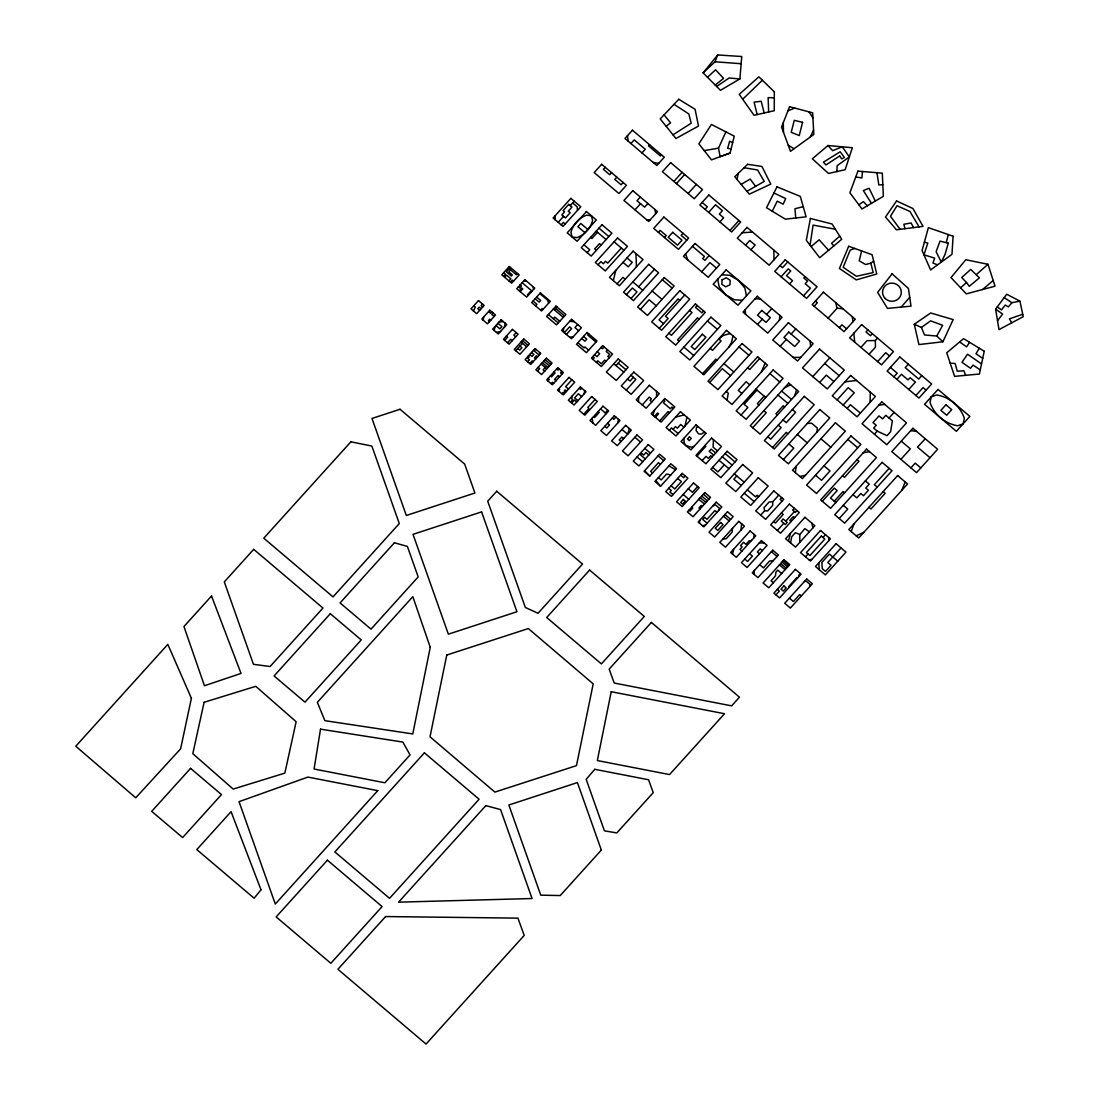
<?xml version="1.0" encoding="UTF-8"?>
<svg xmlns="http://www.w3.org/2000/svg" width="1099" height="1099" viewBox="0 0 1099 1099"><rect width="100%" height="100%" fill="white"/><g stroke="black" fill="none" stroke-linecap="round" stroke-linejoin="round"><path stroke-width="1.5" d="M778.779 495.099L772.748 501.79L772.666 505.416L767.597 511.021L764.698 510.692L760.687 515.129M870.092 402.344L870.298 392.151M713.443 439.682L713.059 447.128L717.51 450.892M836.834 171.581L837.163 165.661L849.335 156.91L842.287 146.826L832.602 150.673L827.973 145.549L812.326 158.778L828.495 173.463L845.172 169.713L852.343 147.719L827.973 145.549M563.389 331.912L563.663 328.01M732.484 528.358L732.195 532.136L726.26 538.702L722.799 539.073M699.459 523.151L699.678 520.418M483.354 320.317L483.629 317.034M862.468 171.513L861.932 177.928L855.736 177.021M739.888 78.908L741.756 56.516L717.702 54.95L703.113 72.85L720.436 90.324L739.888 78.908L729.063 78.002L716.644 86.491M638.382 401.63L638.807 396.959M741.056 529.924L741.619 523.783M686.957 417.222L684.938 426.11M753.818 537.933L754.189 534.444M779.356 320.235L779.892 315.468M584.27 393.703L584.641 390.626M810.059 245.187L813.095 225.103L835.377 229.238M795.278 472.57L796.322 466.003M753.832 574.145L754.45 570.422M727.057 400.242L728.294 393.208L726.233 391.464M790.552 542.906L791.665 536.807L795.388 532.617L799.77 534.622L799.811 542.356M737.031 179.467L738.185 173.436M572.277 395.915L571.7 398.896L572.661 399.693L570.518 402.069M732.58 554.171L733.596 549.239M732.992 335.882L731.494 342.545L728.733 347.215M494.179 330.469L495.127 326.417M613.338 280.643L615.77 270.354M861.643 250.943L859.226 260.82L865.627 264.543L870.82 263.128L873.664 261.136M504.317 327.323L505.293 323.326M788.464 541.134L790.387 533.427M946.253 242.659L948.313 234.568M617.597 423.197L618.586 419.433M539.856 352.642L539.183 355.101L533.523 350.293L536.161 349.496M718.581 510.554L719.254 508.109L715.6 505.004L712.921 505.76M496.583 324.823L496.295 325.799L499.935 328.876L501.955 326.65L497.971 323.271M794.701 395.901L796.555 389.802M629.452 428.637L627.611 434.229L621.952 429.434M652.902 415.161L654.716 409.776M851.217 531.586L854.019 523.838M703.113 72.85L715.023 61.778L717.702 54.95M901.853 490.264L905.178 481.939M761.483 371.819L765.11 363.123M730.121 152.967L711.506 159.877L698.882 143.832L711.438 124.448L734.242 136.166L730.079 153.118L720.12 156.676L718.512 148.145L725.889 131.88M942.915 341.775L953.149 319.603L930.702 312.981L914.258 324.274L918.929 344.564L942.915 341.775L936.76 336.019L924.547 334.989L921.415 327.447L914.258 324.274M810.306 136.99L813.562 130.025M772.281 211.242L777.227 201.158L783.12 204.18L785.689 198.576L773.902 192.984M936.76 336.019L942.64 325.277L930.578 320.839L921.415 327.447M979.25 348.204L975.994 353.809L982.74 358.343M969.565 342.311L966.625 346.858L959.633 341.968M995.612 309.135L1006.698 294.244L1019.927 301.153L1023.224 316.677L998.991 329.631L995.612 309.135L1002.59 314.026L997.521 320.729M1019.927 301.153L1011.863 302.72L1008.346 306.909L1005.269 305.055L1001.491 309.877L997.26 306.909M799.77 534.622L804.866 528.592L809.345 531.792M901.194 307.102L909.711 297.307M510.431 267.483L506.419 271.92L511.31 276.055L512.34 274.915L508.851 271.948L510.678 269.928M503.576 276.302L505.485 274.187L503.699 272.689M473.449 310.935L475.317 306.992L473.834 305.742M504.675 277.236L506.557 275.162L510.87 278.816L508.988 280.891M570.202 205.609L574.2 201.186M605.233 167.309L603.392 169.356L609.725 174.727L611.566 172.68M482.585 304.052L481.142 305.646L482.708 306.978M558.21 222.328L563.595 216.379M630.908 143.529L634.205 139.875L645.264 149.244L641.953 152.898M561.191 224.842L563.402 222.396L565.243 223.949M517.615 273.582L516.475 274.832L509.29 268.747M510.499 282.168L512.326 280.149L513.535 281.165M491.706 311.8L490.456 313.174L488.56 311.567M493.094 312.968L491.789 314.424L494.165 316.43M616.814 177.131L614.767 179.398L621.1 184.769L623.147 182.503M649.536 144.697L648.492 145.865L660.389 155.962L661.447 154.794M519.278 290.837L521.778 288.062L522.712 288.858L520.198 291.633M597.526 232.301L591.894 238.538L590.561 237.411M535.543 305.865L536.944 304.313L533.07 301.03M504.743 340.415L507.697 337.132L506.419 336.047M587.141 252.633L589.751 249.748L583.899 244.775M516.214 332.585L513.851 335.195L515.733 336.802M507.532 342.778L510.664 339.316L512.244 340.663M640.291 197.051L636.994 200.705L644.605 207.162L647.915 203.507M540.722 310.248L542.274 308.531L543.126 309.259M634.988 209.854L640.538 203.713M515.761 350.746L522.478 343.314M554.487 309.945L557.083 307.061M598.048 264.79L600.892 261.631L603.365 263.719L605.549 261.301L607.706 263.128L621.361 248.017M673.866 181.431L682.108 172.323M553.305 318.737L554.789 317.089L559.748 321.293M676.434 183.615L684.677 174.494M529.718 363.549L532.136 360.87L533.221 361.695M688.111 193.52L696.354 184.398M564.323 332.709L569.57 326.884L571.631 328.628L566.37 334.453M658.37 232.329L660.114 230.392L666.255 235.612L664.51 237.549M577.689 324.535L574.928 327.598L578.665 330.772M537.466 371.091L539.664 368.66L538.125 367.341M617.088 283.83L622.941 277.346L625.207 279.27M545.255 367.464L543.112 369.841L544.664 371.16M588.734 333.904L587.704 335.044L595.96 342.05M547.906 380.927L549.335 379.347L548.154 378.358M559.075 368.934L558.031 370.088L556.671 368.934M626.416 294.628L632.392 288.007L636.994 291.908L631.005 298.53M683.029 233.29L681.146 235.378L686.793 240.159M705.05 209.346L707.316 206.846L702.137 202.436M561.877 371.311L560.504 372.822L562.001 374.1M551.162 383.688L552.522 382.191L553.745 383.235M638.615 286.798L654.468 269.269M708.621 212.382L715.49 204.785L722.428 210.665L719.323 214.099L723.637 217.767L719.886 221.929M558.443 390.846L559.666 389.486L558.773 388.73M571.865 379.787L565.669 386.628L568.499 389.032M592.842 359.346L594.243 357.793L592.828 356.584M604.148 346.982L602.582 348.713L601.084 347.449M561.932 393.813L563.169 392.453L564.433 393.524M640.415 309.396L649.124 299.766L656.213 305.783M596.372 362.34L597.774 360.788L601.332 363.796L604.629 360.142L606.016 361.337M607.596 349.908L606.208 351.446L609.684 354.386L607.843 356.433L609.313 357.683M581.714 388.153L580.56 389.431L579.187 388.263M571.686 403.045L574.406 400.022L576.755 402.014M729.942 230.46L738.913 220.514M709.212 255.504L704.844 260.353L702.646 258.485L704.445 256.479L692.466 246.313M616.003 365.569L620.372 360.747M701.684 271.741L709.954 262.606L716.479 268.142M684.746 294.958L665.499 316.265L668.151 318.504L659.29 328.313M595.054 399.459L587.8 407.482L588.94 408.443L583.72 414.241M745.548 245.159L749.752 240.502L755.164 245.091L750.96 249.748M697.206 305.522L695.516 307.39L701.945 312.844L703.635 310.976M633.422 377.342L630.057 381.051L627.529 379.018M605.302 412.908L607.733 410.215M626.251 390.118L635.895 379.43L630.95 375.24M615.866 417.112L613.833 419.365L612.267 418.032M642.256 404.913L649.344 397.069L651.432 398.827L650.045 400.352L651.844 401.877M787.749 261.933L782.515 267.73L780.002 265.601M654.454 416.48L657.6 413.004L658.548 413.801L655.402 417.29M781.101 276.783L788.244 268.87L790.731 270.972L786.554 275.602L792.53 280.685L789.563 283.968M659.675 420.903L668.123 411.548L669.538 412.729M702.604 373.729L715.779 359.153L717.001 360.197M757.541 324.439L762.28 319.205M766.566 314.451L771.828 308.627M805.059 276.618L803.822 277.992L807.518 281.124L805.182 283.721L810.43 288.172L803.534 295.81M709.666 382.603L722.249 368.66L730.519 375.666M669.318 430.3L671.462 427.937L678.152 433.61M673.069 429.297L675.487 426.632L677.369 428.225L680.748 424.475L683.949 427.195M649.756 476.101L665.225 458.984L659.565 454.189L644.096 471.306L649.756 476.101L644.646 470.702M697.741 426.371L696.409 427.841L696.093 430.52L698.593 433.926L701.533 434.023L704.432 432.044L705.874 433.349M759.656 358.494L749.697 369.511L747.65 367.78M814.167 306.291L817.381 302.733L815.417 301.071M780.139 346.267L786.321 339.426M791.129 334.096L795.786 328.944M660.568 486.253L676.544 468.586L670.885 463.778L654.908 481.458L660.568 486.253L655.787 480.483M696.917 456.167L705.846 446.276L704.912 445.48M756.977 390.09L744.105 404.322L747.856 407.509L741.069 415.01M685.226 475.949L683.66 477.694L680.638 475.111M828.124 318.133L837.053 308.242L842.974 308.778M702.165 460.605L705.984 456.387L708.36 458.393L710.765 455.728L712.111 456.868M764.135 396.162L757.362 403.663L758.969 405.023M839.334 327.639L841.889 324.809L846.587 328.793M697.7 486.527L692.48 492.325L688.29 488.767M752.678 427.758L766.264 412.729L763.846 410.683M724.337 464.795L717.922 471.897L712.605 467.391M812.793 376.627L829.814 357.807M819.675 382.466L826.297 375.13L833.894 381.573M867.867 329.892L865.998 331.953L870.477 335.745L872.345 333.684M736.77 475.936L733.83 479.191L741.248 485.483M860.915 347.408L867.001 340.676L875.326 340.553L877.551 338.107M772.556 447.513L786.211 432.402L787.914 433.83M837.108 399.912L848.194 387.645L854.253 392.796L843.167 405.064M783.381 459.588L793.753 448.117L788.807 443.914M877.648 361.612L885.712 352.697L889.531 355.939M847.095 408.388L850.434 404.707L860.352 413.128M781.732 497.613L780.125 499.386L782.131 501.075M893.899 376.861L897.21 373.207L890.41 367.423M908.324 364.209L905.233 367.616L918.709 379.059L921.8 375.638M896.853 379.361L901.427 374.292L908.062 379.924L910.082 377.685L915.385 382.177L908.777 389.472M777.336 530.474L783.834 523.289L785.318 524.539L787.241 522.423L783.147 518.962L781.224 521.077L783.834 523.289M785.744 521.173L794.44 511.557L795.374 512.409L797.022 510.582M874.406 434.215L877.208 431.124L887.044 435.657L890.616 431.715L892.347 420.821L885.821 415.298L882.579 418.884L879.049 415.889L872.991 422.579L876.219 425.313L873.678 428.129L877.208 431.124M889.036 418.018L894.146 412.372M915.893 395.503L923.064 387.576L926.1 390.145M822.313 501.281L834.237 488.093L837.163 490.58L830.473 497.984L835.803 502.518M834.278 501.226L843.029 491.528L844.554 492.833M839.21 518.522L847.741 509.084L843.276 505.306M805.498 556.795L808.053 553.978M822.972 537.466L825.459 534.705M889.16 468.353L874.378 484.714L877.208 487.118M775.949 594.861L779.37 591.07L777.336 589.352M900.892 459.341L910.37 448.873L901.262 441.139M800.333 573.582L798.575 575.546L799.275 576.137M910.934 467.858L915.206 463.146L920.811 467.899M841.023 547.906L827.794 562.537L831.036 565.284L825.5 571.425L822.258 568.678L821.86 562.441L829.388 554.088L837.768 561.191M869.007 354.276L875.463 347.174L875.326 340.553M925.262 438.776L917.514 447.101L930.015 457.72M527.616 361.763L529.443 359.813L527.863 358.508L529.237 356.887L528.289 356.09M794.343 508.301L792.64 510.032L794.44 511.557M742.704 99.226L762.363 80.213M707.495 77.273L715.559 69.787L723.582 78.386L715.215 85.049M960.608 287.814L966.502 282.525L961.694 277.498L970.719 269.406L979.415 277.882L969.249 286.317L966.502 282.525M976.324 274.613L987.987 264.296L995.035 286.193L966.296 293.873L951.006 277.58L965.801 259.735L987.987 264.296M839.746 236.189L831.545 243.319L833.839 245.888M982.547 289.532L993.208 280.506M811.117 246.574L819.181 239.774L828.591 250.284M666.145 126.289L670.582 122.841L664.043 114.859M858.869 204.785L863.416 201.625L867.317 205.801M673 134.82L691.189 123.212L688.826 113.925L674.003 104.323M741.152 184.398L750.191 179.041L755.576 186.363M746.922 191.322L764.231 181.404L757.596 169.974L744.092 167.735M784.411 387.933L790.607 384.76M856.176 535.804L863.814 532.356M787.969 110.779L794.797 108.087M675.597 417.084L684.224 414.9M1022.702 314.273L1009.445 318.834L1011.739 322.818M854.843 248.484L850.2 250.077L843.167 267.291L856.368 276.275L873.197 272.579L870.82 263.128M694.156 446.331L691.367 447.169L685.996 445.672L684.237 443.103L683.798 438.419M730.231 333.533L723.376 335.415L718.746 338.918L721.081 340.896L712.55 350.347L710.215 348.356M803.218 206.626L794.975 208.769L795.731 218M751.592 540.406L748.872 541.106L745.974 544.321L743.57 542.274L740.534 545.626L742.141 546.986L739.957 549.404L741.935 551.08M702.536 525.762L705.531 525.006M496.46 332.42L500.581 331.445M799.935 476.526L805.471 475.235M863.264 452.774L869.501 451.662M704.212 150.604L718.512 148.145M498.932 322.213L503.136 321.485M878.719 405.256L884.722 404.391M773.38 560.545L769.492 561.067L763.475 567.922L759.643 564.666M809.029 559.803L811.859 559.432M569.667 337.242L573.225 336.789M844.87 381.861L856.506 380.46M742.182 232.782L752.513 232.04M772.748 501.79L769.108 502.023L763.929 507.752L764.698 510.692M804.441 581.467L806.432 581.344L810.018 584.393L810.1 586.262M807.312 423.417L811.653 423.239L817.175 427.937L817.216 431.825M646.803 219.869L650.265 219.731M882.827 184.728L878.815 184.879L876.947 172.708M523.619 281.069L526.366 281.001M793.258 357.395L800.8 357.354M759.285 542.947L764.245 542.988M774.314 97.742L768.119 97.632L768.654 111.974M755.027 298.763L760.563 299.065M721.686 274.819L729.64 275.258L738.528 280.382L744.943 288.24L746.441 295.823M742.443 300.247L734.489 299.807L725.601 294.683L719.186 286.839L717.688 279.242M950.182 363.178L955.155 363.508L957.256 371.201L963.933 370.789L965.636 375.336M715.023 61.778L741.152 63.715M569.735 321.293L574.351 321.705M910.728 430.657L916.552 431.385M653.204 162.432L658.658 163.421M670.775 474.96L666.585 474.04L661.227 479.892L658.315 477.694M731.082 149.052L727.675 148.241L729.667 141.235L732.662 142.609M924.383 242.178L927.79 243.071L923.957 254.817L934.686 258.141L932.914 262.991L937.543 264.873M788.326 145.398L794.151 148.681M668.975 465.894L675.487 469.754M1004.184 297.609L1011.863 302.72M980.281 369.923L973.041 365.102L970.513 368.289L961.968 362.272L967.56 354.208L981.544 363.961M749.752 384.801L746.097 381.71L738.267 390.379L741.921 393.469M824.731 363.426L839.196 375.707M572.606 202.944L577.154 206.804L577.524 210.362M662.285 279.709L672.19 288.117M598.928 228.152L608.832 236.546M739.05 346.872L748.941 355.279M847.851 439.408L857.756 447.815M769.877 373.591L779.782 381.985M614.066 241.821L623.957 250.229M707.481 320.963L717.372 329.37M679.828 300.398L678.069 298.887L659.07 319.905L663.494 323.669M596.194 231.175L606.098 239.568M689.513 310.426L692.013 312.542L671.448 335.305L668.948 333.189M627.007 257.922L632.241 262.359L628.23 266.796L622.996 262.345M699.074 319.205L697.439 317.831L677.534 339.866L679.155 341.24M781.609 391.024L791.514 399.432M587.8 229.403L580.808 223.468L577.895 226.696L584.888 232.617M857.055 459.629L859.006 461.278L844.472 477.364L842.535 475.716M601.18 245.022L599.491 243.593L594.696 248.882L596.386 250.311M777.996 395.036L787.901 403.429M792.365 409.556L795.649 412.331L786.28 422.703L782.996 419.914M652.092 290.988L661.996 299.395M784.672 407.001L783.216 405.765L775.949 413.801L777.405 415.037M820.912 438.803L830.817 447.197M883.143 491.61L885.148 493.314L870.985 508.988L868.979 507.285M632.832 281.894L642.736 290.287M865.38 480.854L869.254 484.137L865.751 488.011L868.416 490.264L863.471 495.745L860.805 493.478L856.822 497.888L852.948 494.605M755.837 389.128L765.742 397.522M723.939 363.59L733.844 371.984M797.352 434.448L807.257 442.856M778.271 425.148L781.155 427.593L770.687 439.16L767.816 436.715M683.866 347.105L693.757 355.499M823.989 465.811L830.02 470.922L821.53 480.318L815.499 475.208M539.815 293.57L547.742 300.288L548.621 303.173M555.764 308.517L564.543 315.976M663.562 399.981L664.881 401.094L663.356 402.784L670.417 408.759L671.942 407.07L673.467 408.375M725.12 453.544L735.025 461.951M618.188 363.151L625.935 369.717M553.36 308.984L563.265 317.391M522.135 282.704L532.04 291.098M583.555 336.418L586.784 339.151L584.915 341.212L581.687 338.478M531.064 292.183L530.377 291.606L527.465 294.82L528.152 295.411M536.642 297.073L540.626 300.453L539.101 302.143L535.117 298.763M613.846 363.742L623.751 372.135M520.17 284.875L521.462 285.974L519.662 287.965L518.371 286.88M794.563 517.725L793.258 516.612L789.824 520.404L791.143 521.517M722.249 456.717L732.154 465.124M597.238 351.694L599.656 353.754L596.977 356.708L594.559 354.661M715.641 452.967L711.149 449.161L709.198 451.332L713.677 455.137M548.36 314.534L558.251 322.941M781.389 512.958L783.175 514.469L775.399 523.069L773.614 521.558M719.034 460.289L728.939 468.682M588.666 350.128L584.888 346.927L584.009 347.902L577.868 342.709M734.283 473.82L744.188 482.227M758.64 496.638L757.019 495.264L755.562 496.858L747.293 489.838M744.257 493.204L754.161 501.611M783.106 560.833L788.766 565.628M545.104 359.607L550.764 364.415M771.388 551.671L777.048 556.479M522.327 340.566L527.987 345.374M703.346 494.234L709.006 499.028M658.04 455.865L663.7 460.673M634.865 437.278L640.511 442.073M781.993 562.07L787.653 566.864M600.549 408.869L606.208 413.677M724.983 514.538L730.643 519.332M543.744 361.118L549.404 365.912M520.995 342.05L526.655 346.844M481.087 308.764L479.191 307.157L477.79 308.709L479.686 310.33M537.576 356.887L536.298 355.815L534.471 357.834L535.749 358.906M701.712 496.047L707.358 500.842M644.811 448.392L650.457 453.2M780.661 563.54L786.321 568.334M797.572 578.005L796.954 577.483L788.656 586.687L789.261 587.209M531.559 352.477L533.853 354.414L532.053 356.406L529.759 354.469M553.91 371.998L555.05 372.973L551.533 376.861L550.393 375.885M559.611 376.751L558.113 375.473L554.487 379.498L555.984 380.762M723.513 516.159L729.173 520.953M542.315 362.697L547.975 367.492M581.659 396.588L578.335 393.758L574.598 397.879L577.937 400.709M677.643 478.422L681.394 481.609L674.759 488.945L671.008 485.758M700.269 497.641L705.929 502.435M490.813 320.139L489.714 319.218L488.396 320.674L489.495 321.595M779.452 564.872L785.112 569.68M598.117 411.576L599.189 412.482L594.573 417.593L593.501 416.672M660.403 464.314L658.48 462.679L650.649 471.347L652.572 472.982M717.001 512.313L714.941 510.554L707 519.332L704.665 517.354L702.769 519.456L707.165 523.193M762.321 550.64L760.22 548.854L757.376 552L759.478 553.786M648.836 454.986L645.924 452.513L643.643 455.027L641.843 453.516L640.58 454.904L645.264 458.956M519.992 346.061L521.943 347.71L519.745 350.155L517.794 348.507M541.148 363.989L546.807 368.783M698.799 499.262L704.459 504.056M607.555 423.239L609.533 424.915L606.758 427.992L604.78 426.316M623.655 438.625L621.828 437.072L619.218 439.971L621.031 441.51M566.644 391.093L565.188 389.857L564.227 390.928L565.683 392.151M781.691 573.458L777.776 570.134L775.935 572.167L775.427 575.958L771.072 580.78L773.339 582.704M702.343 506.405L701.231 505.471L698.937 508.013L700.049 508.947M683.152 494.454L688.812 499.262M801.363 595.933L799.729 594.545L793.423 601.538L789.398 598.117M637.049 456.978L642.709 461.772M749.573 553.69L752.403 556.094L747.554 561.465L744.724 559.061M691.656 507.161L692.755 508.095L689.966 511.172L688.867 510.252M668.714 488.299L671.283 490.484L669.909 492.009L673 494.632M900.15 229.334L890.478 216.297L897.004 205.733L909.931 211.475L919.052 226.889M808.988 111.851L812.93 117.799M871.466 203.342L863.319 190.525L869.103 188.286L875.326 201.048M913.544 227.603L911.071 222.973L903.9 224.251L904.944 228.702M685.584 253.924L687.795 259.955M764.148 112.991L761.195 101.245L754.079 102.166L757.142 114.584M811.776 523.097L812.93 527.822M835.693 302.596L837.053 308.242M533.084 286.702L533.578 289.394M654.99 209.524L655.622 213.81M627.46 135.726L628.271 141.29M592.182 418.142L592.828 422.95M852.274 316.663L852.961 321.746M810.059 341.061L810.609 346.501M853.854 333.203L854.679 342.119M554.981 215.94L555.283 219.827M745.204 309.63L745.534 314.259M818.796 562.812L819.25 569.68M828.687 537.452L828.88 540.598M635.991 253.594L636.417 266.865M783.285 122.731L783.477 132.292M773.806 250.105L774.012 259.79M656.556 391.436L656.584 396.643M774.328 91.808L774.259 110.711L754.038 115.285L739.256 94.349L758.873 76.82L774.328 91.808M953.08 236.216L951.995 254.322L930.606 269.942L922.088 250.545L928.367 227.644L953.08 236.216M722.112 279.805L721.837 284.325L725.738 286.825L729.915 284.82L730.189 280.3L726.288 277.8L722.112 279.805M320.523 729.159L314.067 769.025L384.87 782.776L410.051 754.903L402.866 742.086L320.523 729.159M810.389 218.454L806.309 240.31L819.689 257.729L841.71 239.307L832.094 224.017L810.389 218.454M430.258 647.311L412.771 733.94L324.892 720.656L317.336 702.33L412.826 596.661L430.258 647.311M611.236 691.724L597.334 760.549L669.538 774.575L724.529 713.732L611.236 691.724M446.757 655.031L430.011 736.797L494.88 792.104L576.467 765.646L593.199 683.866L528.344 628.559L446.757 655.031M984.237 351.24L979.401 374.031L954.591 376.366L946.72 352.779L963.576 338.657L984.237 351.24M191.391 698.277L180.621 748.817L135.726 797.805L75.776 746.235L167.831 644.371L191.391 698.277M204.112 702.288L192.806 753.667L233.18 789.082L284.847 773.119L296.139 721.727L255.779 686.326L204.112 702.288M931.279 396.863L930.042 402.399C933.971 414.46 945.154 423.692 957.614 425.78L963.109 423.857L964.345 418.321C960.43 406.259 949.234 397.014 936.788 394.939L931.279 396.863M802.572 122.319L799.261 135.562L791.211 132.333L794.261 120.34L802.572 122.319M948.313 243.167L945.003 254.487L941.294 262.139L936.114 251.698L939.975 241.134L948.313 243.167M857.921 171.142L849.898 192.765L861.973 208.961L883.349 196.309L882.318 173.161L857.921 171.142M789.563 106.699L781.568 127.113L790.511 151.305L813.796 134.463L812.669 112.826L789.563 106.699M848.689 246.258L839.43 268.499L856.286 279.888L876.741 274.008L872.125 254.734L848.689 246.258M776.993 186.844L766.498 207.738L785.345 219.154L806.103 216.833L800.319 196.405L776.993 186.844M896.564 200.952L885.506 217.025L896.454 229.801L923.023 226.367L912.953 208.535L896.564 200.952M892.072 273.816L877.62 292.389L887.497 308.407L911.002 306.154L908.42 288.446L892.072 273.816M260.999 889.792L254.13 898.24L196.79 849.596L231.065 811.666L260.999 889.792M594.806 769.314L586.179 779.328L604.423 830.844L616.827 832.918L653.232 792.64L648.575 779.754L594.806 769.314M211.53 596.015L183.945 626.54L204.455 685.735L241.024 673.44L211.53 596.015M253.718 549.335L224.292 581.893L253.471 664.318L270.093 666.516L322.941 608.049L253.718 549.335M350.869 441.812L263.787 538.18L333.011 596.894L399.294 523.55L371.86 446.057L350.869 441.812M478.491 300.59L471.004 308.874L476.664 313.668L484.151 305.385L478.491 300.59M509.29 266.507L501.803 274.791L511.694 283.199L519.181 274.915L509.29 266.507M570.876 198.356L553.113 218L563.018 226.394L580.767 206.763L570.876 198.356M601.661 164.287L594.174 172.57L618.929 193.561L626.416 185.278L601.661 164.287M632.461 130.204L624.974 138.488L656.804 165.496L664.291 157.198L632.461 130.204M568.732 204.373L563.1 210.596L564.57 211.846L561.823 214.882L565.463 217.959L570.161 212.766L568.293 211.173L571.961 207.107L568.732 204.373M489.811 310.193L481.829 319.026L487.475 323.82L495.47 314.987L489.811 310.193M524.841 279.709L516.736 288.68L526.641 297.087L534.746 288.117L524.841 279.709M586.426 211.558L567.208 232.837L577.099 241.244L596.331 219.951L586.426 211.558M501.13 319.782L492.64 329.178L498.3 333.972L506.79 324.59L501.13 319.782M540.406 292.911L531.669 302.568L541.573 310.976L550.311 301.305L540.406 292.911M601.991 224.759L581.289 247.673L591.18 256.081L611.896 233.153L601.991 224.759M632.79 190.677L623.944 200.471L648.698 221.476L657.545 211.681L632.79 190.677M512.436 329.384L503.452 339.33L509.112 344.124L518.096 334.192L512.436 329.384M670.651 162.611L662.422 171.719L694.252 198.713L702.481 189.605L670.651 162.611M523.756 338.987L514.277 349.482L519.937 354.276L529.416 343.781L523.756 338.987M555.97 306.113L546.615 316.471L556.506 324.864L565.875 314.506L555.97 306.113M617.556 237.961L595.37 262.51L605.274 270.917L627.46 246.355L617.556 237.961M535.076 348.589L525.088 359.634L530.748 364.428L540.735 353.383L535.076 348.589M571.535 319.314L561.548 330.359L571.453 338.753L581.426 327.708L571.535 319.314M633.12 251.163L609.45 277.346L619.355 285.754L643.011 259.556L633.12 251.163M663.906 217.08L653.699 228.372L678.454 249.377L688.661 238.085L663.906 217.08M546.395 358.192L535.914 369.786L541.573 374.58L552.055 362.986L546.395 358.192M672.725 232.315L668.219 237.302L677.506 245.173L682.012 240.2L672.725 232.315M190.567 768.352L151.703 811.35L182.626 837.575L221.49 794.577L190.567 768.352M330.318 613.709L274.077 675.94L304.986 702.165L361.228 639.934L330.318 613.709M394.404 542.782L340.072 602.911L370.995 629.136L418.183 576.906L407.386 546.423L394.404 542.782M708.841 195.004L699.857 204.95L731.687 231.944L740.671 221.998L708.841 195.004M587.086 332.502L576.48 344.248L586.385 352.642L596.991 340.91L587.086 332.502M648.671 264.351L623.531 292.183L633.436 300.59L658.576 272.758L648.671 264.351M557.715 367.78L546.725 379.938L552.385 384.732L563.375 372.588L557.715 367.78M569.035 377.383L557.55 390.09L563.21 394.884L574.681 382.191L569.035 377.383M602.65 345.704L591.427 358.137L601.318 366.53L612.555 354.112L602.65 345.704M664.236 277.552L637.612 307.019L647.517 315.427L674.14 285.96L664.236 277.552M695.035 243.483L683.454 256.287L708.223 277.278L719.79 264.474L695.035 243.483M580.341 386.985L568.362 400.242L574.021 405.036L586.001 391.78L580.341 386.985M496.693 491.239L487.709 501.199L525.336 607.472L538.043 613.269L582.525 564.048L496.693 491.239M618.215 358.906L606.36 372.025L616.264 380.433L628.12 367.313L618.215 358.906M679.8 290.754L651.693 321.856L661.598 330.263L689.705 299.162L679.8 290.754M591.66 396.588L579.187 410.394L584.847 415.188L597.32 401.382L591.66 396.588M747.045 227.397L737.305 238.167L769.135 265.175L778.875 254.405L747.045 227.397M602.98 406.19L589.998 420.546L595.658 425.34L608.64 410.985L602.98 406.19M633.78 372.108L621.292 385.914L631.197 394.321L643.671 380.515L633.78 372.108M695.365 303.956L665.774 336.692L675.679 345.1L705.256 312.35L695.365 303.956M726.151 269.873L713.224 284.188L737.979 305.192L750.905 290.878L726.151 269.873M614.3 415.779L600.823 430.698L606.483 435.492L619.96 420.587L614.3 415.779M649.33 385.309L636.239 399.802L646.13 408.21L659.235 393.703L649.33 385.309M710.916 317.158L679.855 351.529L689.76 359.936L720.82 325.551L710.916 317.158M702.33 334.233L691.216 346.528L694.788 349.551L705.901 337.256L702.33 334.233M625.619 425.382L611.635 440.85L617.295 445.644L631.279 430.19L625.619 425.382M785.236 259.804L774.754 271.398L806.584 298.406L817.065 286.798L785.236 259.804M664.895 398.511L651.171 413.691L661.076 422.098L674.8 406.905L664.895 398.511M726.48 330.359L693.936 366.365L703.841 374.773L736.385 338.753L726.48 330.359M757.28 296.277L742.979 312.089L767.734 333.093L782.035 317.281L757.28 296.277M636.925 434.984L622.46 451.002L628.12 455.797L642.585 439.779L636.925 434.984M761.813 310.413L757.527 315.152L766.072 322.405L770.358 317.666L761.813 310.413M648.245 444.587L633.271 461.154L638.931 465.949L653.905 449.381L648.245 444.587M680.46 411.713L666.104 427.58L676.009 435.987L690.364 420.106L680.46 411.713M742.045 343.561L708.017 381.202L717.922 389.609L751.95 351.955L742.045 343.561M696.024 424.901L681.05 441.482L690.941 449.876L705.915 433.308L696.024 424.901M757.609 356.749L722.098 396.038L732.003 404.446L767.5 365.156L757.609 356.749M788.395 322.68L772.748 340.003L797.503 360.994L813.15 343.671L788.395 322.68M689.458 436.825L687.521 438.968L689.293 440.617L691.298 438.391L689.458 436.825M823.439 292.197L812.202 304.629L844.032 331.623L855.269 319.205L823.439 292.197M788.766 332.09L783.958 337.42L794.714 346.542L799.523 341.212L788.766 332.09M377.754 790.648L275.3 904.037L239.046 801.666L307.871 777.075L377.754 790.648M327.406 860.187L276.151 916.909L330.84 963.301L382.095 906.579L327.406 860.187M424.406 752.842L334.865 851.931L389.554 898.323L479.095 799.234L424.406 752.842M589.6 570.051L546.698 617.514L601.387 663.906L644.289 616.443L589.6 570.051M711.575 438.103L695.983 455.371L705.888 463.764L721.48 446.51L711.575 438.103M773.16 369.951L736.179 410.875L746.084 419.282L783.065 378.358L773.16 369.951M682.204 473.381L665.733 491.61L671.393 496.405L687.864 478.189L682.204 473.381M693.524 482.983L676.544 501.762L682.204 506.557L699.17 487.777L693.524 482.983M683.386 499.454L680.666 502.463L682.534 504.043L685.24 501.034L683.386 499.454M727.14 451.304L710.916 469.259L720.82 477.653L737.044 459.712L727.14 451.304M788.725 383.153L750.274 425.711L760.165 434.119L798.63 391.56L788.725 383.153M819.524 349.084L802.504 367.904L827.259 388.909L844.279 370.075L819.524 349.084M704.83 492.586L687.37 511.914L693.029 516.709L710.49 497.38L704.83 492.586M861.63 324.603L849.651 337.86L881.48 364.854L893.46 351.598L861.63 324.603M742.704 464.506L725.862 483.148L735.767 491.541L752.609 472.9L742.704 464.506M804.289 396.354L764.355 440.548L774.245 448.955L814.194 404.748L804.289 396.354M716.15 502.188L698.181 522.066L703.841 526.861L721.809 506.982L716.15 502.188M727.469 511.777L709.006 532.218L714.666 537.013L733.129 516.585L727.469 511.777M758.269 477.708L740.795 497.036L750.699 505.444L768.16 486.101L758.269 477.708M819.854 409.556L778.435 455.384L788.34 463.792L829.745 417.95L819.854 409.556M850.64 375.473L832.273 395.819L857.028 416.809L875.395 396.478L850.64 375.473M720.573 522.478L715.298 528.317L717.771 530.419L723.046 524.566L720.573 522.478M738.789 521.379L719.818 542.37L725.477 547.165L744.449 526.187L738.789 521.379M385.584 916.552L337.915 969.304L426.041 1044.05L524.209 935.414L517.931 918.132L385.584 916.552M485.827 805.622L398.58 902.155L532.067 898.529L500.567 809.578L485.827 805.622M651.364 622.432L609.176 669.126L614.217 683.042L731.646 705.86L739.476 697.192L651.364 622.432M773.82 490.91L755.727 510.925L765.632 519.332L783.724 499.303L773.82 490.91M835.405 422.758L792.516 470.221L802.421 478.628L845.31 431.151L835.405 422.758M899.82 356.996L887.099 371.091L918.929 398.085L931.65 384.004L899.82 356.996M750.109 530.982L730.643 552.522L736.303 557.317L755.769 535.776L750.109 530.982M789.384 504.111L770.674 524.814L780.578 533.221L799.289 512.505L789.384 504.111M850.969 435.96L806.597 485.057L816.502 493.465L860.874 444.353L850.969 435.96M881.769 401.877L862.028 423.719L886.783 444.724L906.524 422.881L881.769 401.877M761.428 540.584L741.454 562.674L747.114 567.469L767.075 545.379L761.428 540.584M772.734 550.187L752.279 572.826L757.939 577.621L778.394 554.981L772.734 550.187M804.949 517.299L785.606 538.702L795.511 547.11L814.854 525.707L804.949 517.299M866.534 449.148L820.678 499.894L830.583 508.301L876.439 457.555L866.534 449.148M784.054 559.776L763.091 582.978L768.751 587.773L789.714 564.584L784.054 559.776M938.024 389.403L924.547 404.308L956.377 431.316L969.854 416.397L938.024 389.403M820.513 530.501L800.539 552.605L810.444 560.998L830.404 538.908L820.513 530.501M882.099 462.349L834.759 514.73L844.664 523.138L892.003 470.757L882.099 462.349M912.884 428.28L891.784 451.62L916.552 472.625L937.639 449.271L912.884 428.28M821.324 536.065L806.405 552.577L809.922 555.572L824.841 539.046L821.324 536.065M795.374 569.378L773.916 593.13L779.576 597.925L801.034 574.186L795.374 569.378M945.937 404.762L940.895 410.325L946.679 415.23L951.72 409.666L945.937 404.762M783.889 585.918L780.991 589.119L783.299 591.083L786.197 587.869L783.889 585.918M836.064 543.703L815.485 566.493L825.39 574.887L845.969 552.11L836.064 543.703M897.649 475.551L848.84 529.567L858.745 537.974L907.554 483.958L897.649 475.551M806.693 578.981L784.727 603.282L790.387 608.077L812.353 583.775L806.693 578.981M601.332 850.063L560.229 895.548L540.763 895.163L508.851 805.018L577.428 782.57L601.332 850.063M678.784 99.267L660.224 118.898L675.94 138.501L698.497 126.055L695.09 109.268L678.784 99.267M747.622 164.314L734.764 176.747L749.298 194.166L770.784 184.096L761.909 166.444L747.622 164.314M839.65 155.976L825.953 164.946L823.426 162.171L840.172 151.758L844.43 157.487L841.724 158.888L839.65 155.976M400.05 409.268L371.984 418.458L406.328 515.472L474.919 493.025L464.657 464.066L400.05 409.268M481.596 511.9L413.018 534.348L448.365 634.178L516.942 611.745L481.596 511.9M591.386 215.761L586.481 215.198A25.565 24.741 4.8 0 0 570.931 232.411L572.153 237.041L577.044 237.604A25.565 24.741 4.8 0 0 592.608 220.391L591.386 215.761M885.203 298.516A9.396 9.094 4.8 0 0 900.96 294.697A9.396 9.094 4.8 0 0 889.586 283.377A9.396 9.094 4.8 0 0 885.203 298.516"/></g></svg>
